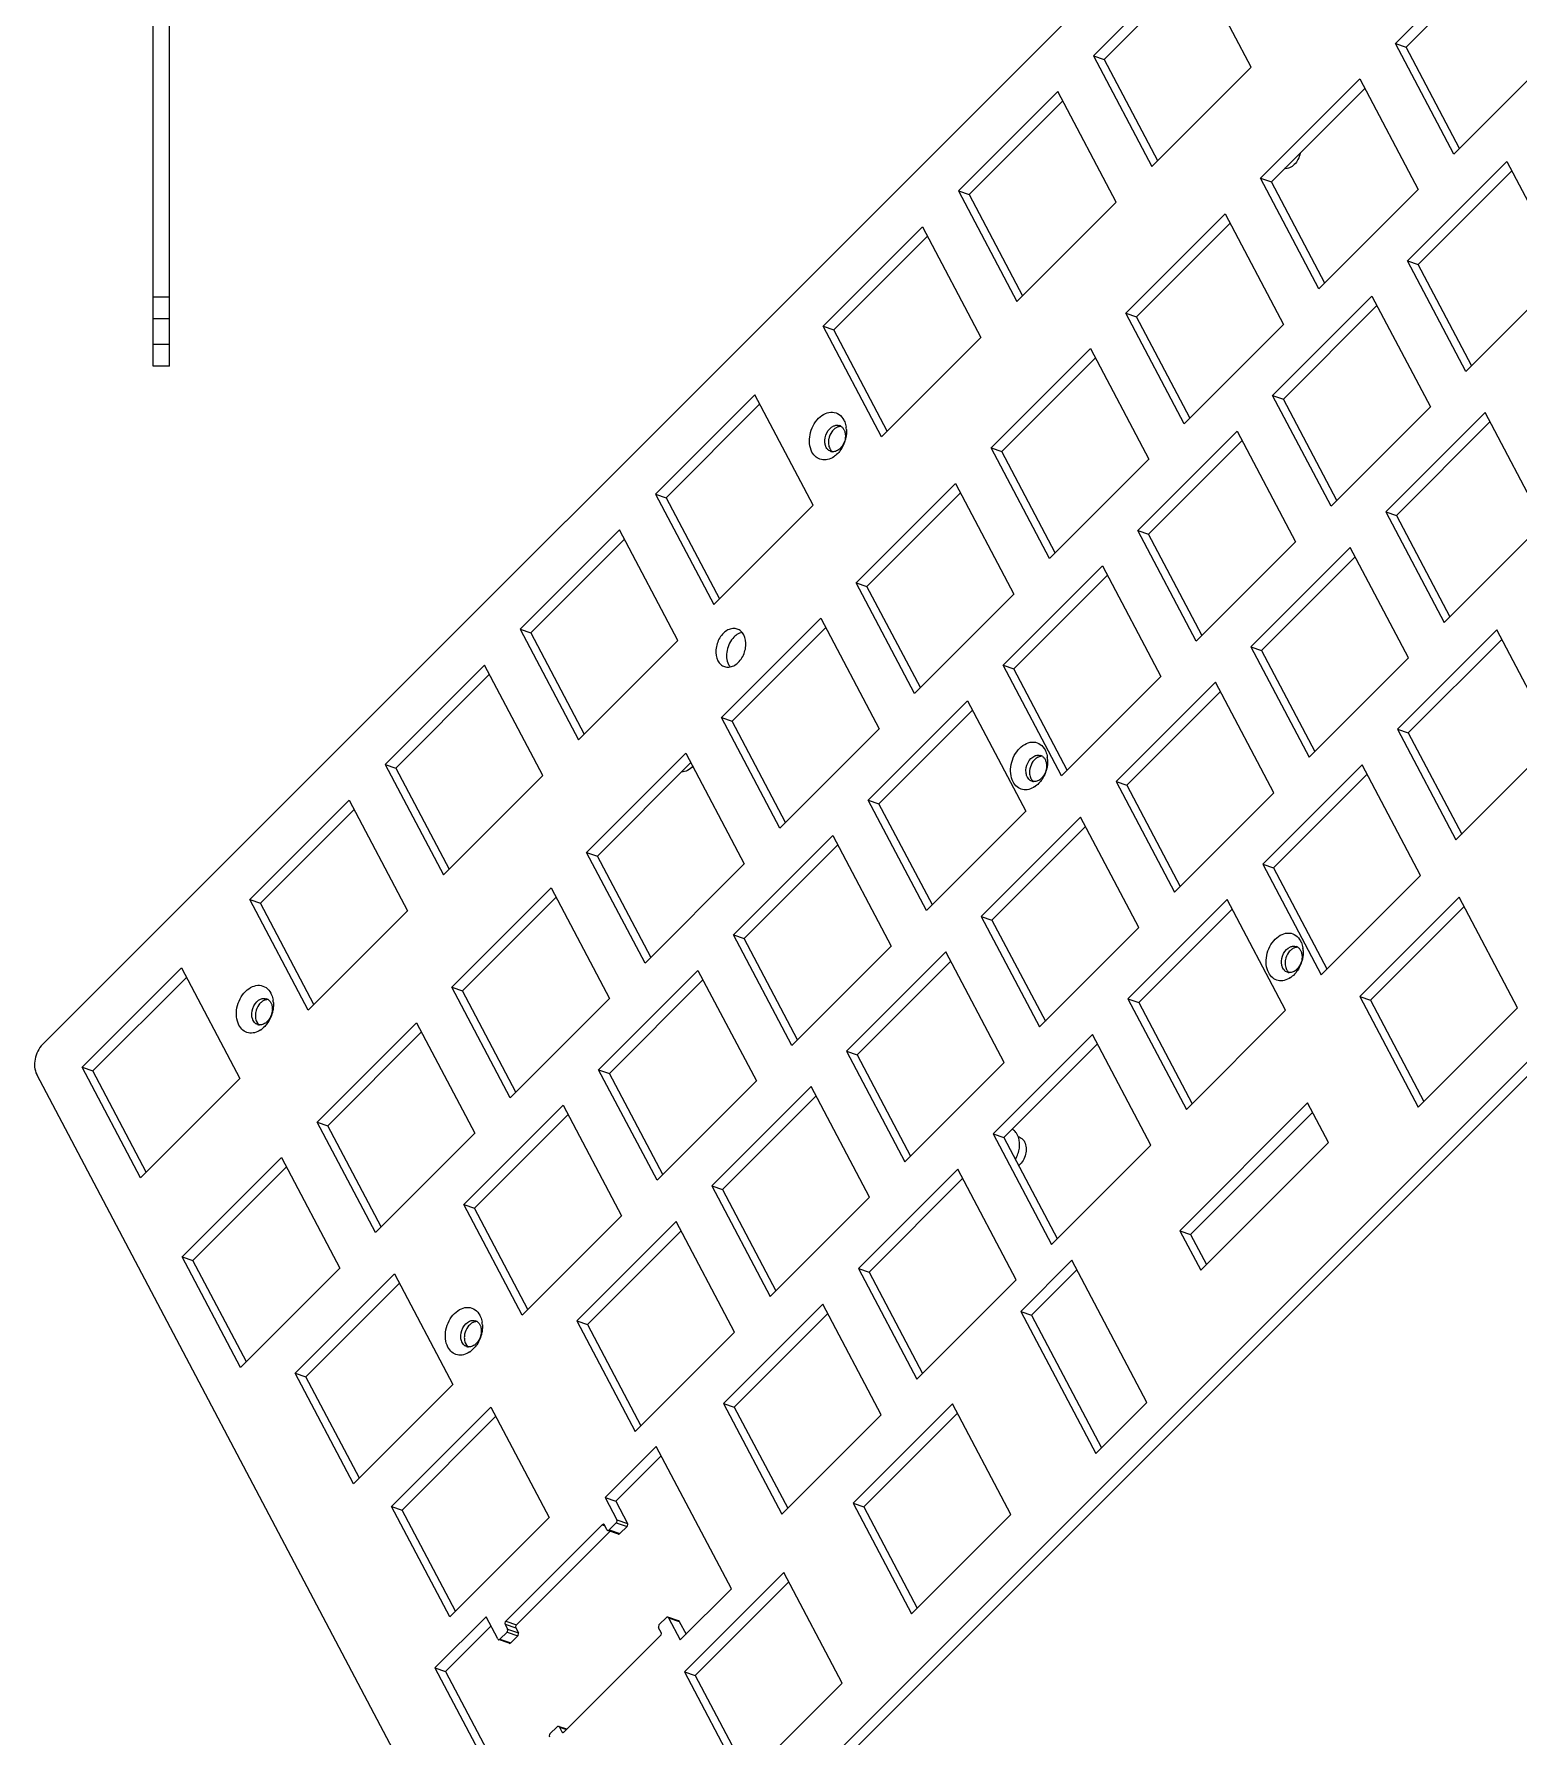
# Model space of a CAD drawing. Header units: millimetres. Extents: x 1236 to 3247, y -1329 to 363.
# Drawn here: x 1705.7 to 1842, y -5.6 to 150.7 of the extents above; entities that cross this region are included whole.
import ezdxf

# ---------------------------------------------------------------- set-up
doc = ezdxf.new("R2010")
doc.units = ezdxf.units.MM
doc.header["$LTSCALE"] = 30.734
doc.layers.get('0').update_dxf_attribs({"linetype": 'CONTINUOUS'})

msp = doc.modelspace()

# ---------------------------------------------------------------- linework, layer by layer
at = {"color": 7, "linetype": 'Continuous'}
for p, q in [((1716.674, 120.172), (1716.674, 249.006)), ((1718.174, 120.172), (1718.174, 249.006)), ((1706.52, 57.921), (1891.851, 243.252)), ((1830.704, 149.795), (1839.822, 158.913)), ((1831.687, 149.459), (1840.278, 158.05)), ((1812.105, 157.782), (1802.987, 148.664)), ((1812.56, 156.919), (1803.969, 148.328)), ((1817.463, 147.631), (1812.105, 157.782)), ((1802.987, 148.664), (1808.345, 138.513)), ((1802.987, 148.664), (1803.969, 148.328)), ((1836.063, 139.644), (1830.704, 149.795)), ((1830.704, 149.795), (1831.687, 149.459)), ((1836.59, 140.171), (1831.687, 149.459)), ((1845.181, 148.762), (1836.063, 139.644)), ((1803.969, 148.328), (1808.872, 139.04)), ((1808.345, 138.513), (1817.463, 147.631)), ((1799.698, 145.375), (1790.58, 136.257)), ((1805.056, 135.224), (1799.698, 145.375)), ((1818.33, 137.42), (1827.448, 146.538)), ((1819.313, 137.085), (1827.904, 145.675)), ((1827.448, 146.538), (1832.806, 136.387)), ((1800.153, 144.512), (1791.562, 135.921)), ((1831.809, 129.851), (1840.927, 138.969)), ((1832.791, 129.515), (1841.382, 138.106)), ((1840.927, 138.969), (1846.285, 128.818)), ((1790.58, 136.257), (1795.938, 126.106)), ((1790.58, 136.257), (1791.562, 135.921)), ((1823.688, 127.269), (1818.33, 137.42)), ((1818.33, 137.42), (1819.313, 137.085)), ((1824.215, 127.797), (1819.313, 137.085)), ((1832.806, 136.387), (1823.688, 127.269)), ((1791.562, 135.921), (1796.465, 126.633)), ((1795.938, 126.106), (1805.056, 135.224)), ((1778.172, 123.85), (1787.29, 132.968)), ((1787.29, 132.968), (1792.649, 122.817)), ((1805.955, 125.046), (1815.074, 134.164)), ((1806.938, 124.71), (1815.529, 133.301)), ((1815.074, 134.164), (1820.432, 124.013)), ((1779.155, 123.514), (1787.746, 132.105)), ((1754.157, -32.325), (1916.957, 130.474)), ((1837.167, 119.7), (1831.809, 129.851)), ((1831.809, 129.851), (1832.791, 129.515)), ((1755.14, -32.661), (1917.412, 129.611)), ((1837.694, 120.227), (1832.791, 129.515)), ((1846.285, 128.818), (1837.167, 119.7)), ((1716.674, 126.539), (1718.174, 126.539)), ((1811.314, 114.895), (1805.955, 125.046)), ((1805.955, 125.046), (1806.938, 124.71)), ((1819.434, 117.476), (1828.552, 126.594)), ((1820.417, 117.141), (1829.008, 125.731)), ((1828.552, 126.594), (1833.91, 116.444)), ((1716.674, 124.539), (1718.174, 124.539)), ((1783.531, 113.699), (1778.172, 123.85)), ((1778.172, 123.85), (1779.155, 123.514)), ((1784.058, 114.226), (1779.155, 123.514)), ((1811.841, 115.422), (1806.938, 124.71)), ((1820.432, 124.013), (1811.314, 114.895)), ((1718.174, 122.172), (1716.674, 122.172)), ((1792.649, 122.817), (1783.531, 113.699)), ((1793.581, 112.671), (1802.699, 121.789)), ((1794.564, 112.336), (1803.155, 120.926)), ((1802.699, 121.789), (1808.057, 111.639)), ((1718.174, 120.172), (1716.674, 120.172)), ((1771.883, 117.56), (1762.765, 108.442)), ((1777.241, 107.409), (1771.883, 117.56)), ((1824.792, 107.326), (1819.434, 117.476)), ((1819.434, 117.476), (1820.417, 117.141)), ((1772.338, 116.697), (1763.747, 108.106)), ((1825.32, 107.853), (1820.417, 117.141)), ((1833.91, 116.444), (1824.792, 107.326)), ((1838.927, 115.922), (1829.809, 106.804)), ((1844.286, 105.771), (1838.927, 115.922)), ((1807.06, 105.102), (1816.178, 114.22)), ((1816.178, 114.22), (1821.536, 104.069)), ((1839.383, 115.059), (1830.792, 106.468)), ((1798.939, 102.52), (1793.581, 112.671)), ((1793.581, 112.671), (1794.564, 112.336)), ((1808.043, 104.766), (1816.633, 113.357)), ((1799.467, 103.048), (1794.564, 112.336)), ((1808.057, 111.639), (1798.939, 102.52)), ((1781.207, 100.297), (1790.325, 109.415)), ((1790.325, 109.415), (1795.683, 99.264)), ((1762.765, 108.442), (1768.123, 98.291)), ((1762.765, 108.442), (1763.747, 108.106)), ((1763.747, 108.106), (1768.65, 98.818)), ((1782.189, 99.961), (1790.78, 108.552)), ((1768.123, 98.291), (1777.241, 107.409)), ((1829.809, 106.804), (1835.168, 96.653)), ((1829.809, 106.804), (1830.792, 106.468)), ((1830.792, 106.468), (1835.695, 97.18)), ((1759.476, 105.153), (1750.358, 96.035)), ((1764.834, 95.002), (1759.476, 105.153)), ((1812.418, 94.951), (1807.06, 105.102)), ((1807.06, 105.102), (1808.043, 104.766)), ((1812.945, 95.478), (1808.043, 104.766)), ((1835.168, 96.653), (1844.286, 105.771)), ((1759.931, 104.29), (1751.34, 95.699)), ((1821.536, 104.069), (1812.418, 94.951)), ((1826.553, 103.547), (1817.435, 94.429)), ((1831.911, 93.396), (1826.553, 103.547)), ((1794.685, 92.727), (1803.803, 101.846)), ((1803.803, 101.846), (1809.161, 91.695)), ((1827.008, 102.684), (1818.418, 94.093)), ((1786.565, 90.146), (1781.207, 100.297)), ((1781.207, 100.297), (1782.189, 99.961)), ((1795.668, 92.392), (1804.259, 100.982)), ((1787.092, 90.673), (1782.189, 99.961)), ((1795.683, 99.264), (1786.565, 90.146)), ((1768.832, 87.922), (1777.95, 97.04)), ((1777.95, 97.04), (1783.308, 86.89)), ((1750.358, 96.035), (1755.716, 85.884)), ((1750.358, 96.035), (1751.34, 95.699)), ((1751.34, 95.699), (1756.243, 86.411)), ((1769.815, 87.587), (1778.406, 96.177)), ((1840.019, 95.965), (1830.9, 86.847)), ((1845.377, 85.814), (1840.019, 95.965)), ((1755.716, 85.884), (1764.834, 95.002)), ((1817.435, 94.429), (1818.418, 94.093)), ((1817.435, 94.429), (1822.793, 84.278)), ((1818.418, 94.093), (1823.32, 84.806)), ((1840.474, 95.102), (1831.883, 86.511)), ((1747.069, 92.746), (1737.951, 83.628)), ((1752.427, 82.595), (1747.069, 92.746)), ((1800.043, 82.577), (1794.685, 92.727)), ((1794.685, 92.727), (1795.668, 92.392)), ((1800.571, 83.104), (1795.668, 92.392)), ((1822.793, 84.278), (1831.911, 93.396)), ((1747.524, 91.883), (1738.933, 83.292)), ((1809.161, 91.695), (1800.043, 82.577)), ((1814.178, 91.173), (1805.06, 82.055)), ((1819.537, 81.022), (1814.178, 91.173)), ((1782.311, 80.353), (1791.429, 89.471)), ((1791.429, 89.471), (1796.787, 79.32)), ((1814.634, 90.31), (1806.043, 81.719)), ((1774.19, 77.772), (1768.832, 87.922)), ((1768.832, 87.922), (1769.815, 87.587)), ((1774.718, 78.299), (1769.815, 87.587)), ((1783.294, 80.017), (1791.884, 88.608)), ((1783.308, 86.89), (1774.19, 77.772)), ((1830.9, 86.847), (1831.883, 86.511)), ((1830.9, 86.847), (1836.259, 76.696)), ((1831.883, 86.511), (1836.786, 77.223)), ((1756.458, 75.548), (1765.576, 84.666)), ((1765.576, 84.666), (1770.934, 74.515)), ((1836.259, 76.696), (1845.377, 85.814)), ((1737.951, 83.628), (1743.309, 73.477)), ((1737.951, 83.628), (1738.933, 83.292)), ((1738.933, 83.292), (1743.836, 74.004)), ((1757.44, 75.212), (1766.031, 83.803)), ((1827.644, 83.59), (1818.526, 74.472)), ((1833.002, 73.439), (1827.644, 83.59)), ((1743.309, 73.477), (1752.427, 82.595)), ((1805.06, 82.055), (1810.419, 71.904)), ((1805.06, 82.055), (1806.043, 81.719)), ((1806.043, 81.719), (1810.946, 72.431)), ((1828.1, 82.727), (1819.509, 74.136)), ((1725.543, 71.221), (1734.662, 80.339)), ((1734.662, 80.339), (1740.02, 70.188)), ((1787.669, 70.202), (1782.311, 80.353)), ((1782.311, 80.353), (1783.294, 80.017)), ((1788.196, 70.729), (1783.294, 80.017)), ((1810.419, 71.904), (1819.537, 81.022)), ((1726.526, 70.885), (1735.117, 79.476)), ((1796.787, 79.32), (1787.669, 70.202)), ((1801.804, 78.798), (1792.686, 69.68)), ((1807.162, 68.647), (1801.804, 78.798)), ((1769.936, 67.979), (1779.054, 77.097)), ((1779.054, 77.097), (1784.412, 66.946)), ((1802.26, 77.935), (1793.669, 69.344)), ((1761.816, 65.397), (1756.458, 75.548)), ((1756.458, 75.548), (1757.44, 75.212)), ((1762.343, 65.924), (1757.44, 75.212)), ((1770.919, 67.643), (1779.51, 76.233)), ((1770.934, 74.515), (1761.816, 65.397)), ((1818.526, 74.472), (1819.509, 74.136)), ((1818.526, 74.472), (1823.884, 64.321)), ((1819.509, 74.136), (1824.412, 64.849)), ((1744.083, 63.173), (1753.201, 72.291)), ((1753.201, 72.291), (1758.559, 62.141)), ((1823.884, 64.321), (1833.002, 73.439)), ((1730.902, 61.07), (1725.543, 71.221)), ((1725.543, 71.221), (1726.526, 70.885)), ((1731.429, 61.597), (1726.526, 70.885)), ((1745.066, 62.838), (1753.657, 71.428)), ((1815.27, 71.216), (1806.152, 62.098)), ((1815.725, 70.353), (1807.134, 61.762)), ((1820.628, 61.065), (1815.27, 71.216)), ((1836.544, 71.442), (1827.426, 62.324)), ((1837, 70.579), (1828.409, 61.989)), ((1841.902, 61.291), (1836.544, 71.442)), ((1740.02, 70.188), (1730.902, 61.07)), ((1792.686, 69.68), (1798.044, 59.529)), ((1792.686, 69.68), (1793.669, 69.344)), ((1793.669, 69.344), (1798.571, 60.057)), ((1775.294, 57.828), (1769.936, 67.979)), ((1769.936, 67.979), (1770.919, 67.643)), ((1775.822, 58.355), (1770.919, 67.643)), ((1798.044, 59.529), (1807.162, 68.647)), ((1784.412, 66.946), (1775.294, 57.828)), ((1789.429, 66.424), (1780.311, 57.306)), ((1794.788, 56.273), (1789.429, 66.424)), ((1710.149, 55.826), (1719.267, 64.944)), ((1719.267, 64.944), (1724.625, 54.793)), ((1757.562, 55.604), (1766.68, 64.722)), ((1766.68, 64.722), (1772.038, 54.571)), ((1789.885, 65.561), (1781.294, 56.97)), ((1711.131, 55.49), (1719.722, 64.081)), ((1749.441, 53.023), (1744.083, 63.173)), ((1744.083, 63.173), (1745.066, 62.838)), ((1749.969, 53.55), (1745.066, 62.838)), ((1758.545, 55.268), (1767.135, 63.859)), ((1758.559, 62.141), (1749.441, 53.023)), ((1806.152, 62.098), (1807.134, 61.762)), ((1806.152, 62.098), (1811.51, 51.947)), ((1807.134, 61.762), (1812.037, 52.474)), ((1811.51, 51.947), (1820.628, 61.065)), ((1827.426, 62.324), (1828.409, 61.989)), ((1827.426, 62.324), (1832.784, 52.173)), ((1828.409, 61.989), (1833.312, 52.701)), ((1832.784, 52.173), (1841.902, 61.291)), ((1731.709, 50.799), (1740.827, 59.917)), ((1740.827, 59.917), (1746.185, 49.766)), ((1732.691, 50.463), (1741.282, 59.054)), ((1802.895, 58.841), (1793.777, 49.723)), ((1803.351, 57.978), (1794.76, 49.388)), ((1808.253, 48.69), (1802.895, 58.841)), ((1780.311, 57.306), (1785.67, 47.155)), ((1780.311, 57.306), (1781.294, 56.97)), ((1781.294, 56.97), (1786.197, 47.682)), ((1785.67, 47.155), (1794.788, 56.273)), ((1752.089, -32.177), (1705.983, 55.169)), ((1715.507, 45.675), (1710.149, 55.826)), ((1710.149, 55.826), (1711.131, 55.49)), ((1716.034, 46.202), (1711.131, 55.49)), ((1724.625, 54.793), (1715.507, 45.675)), ((1762.92, 45.453), (1757.562, 55.604)), ((1757.562, 55.604), (1758.545, 55.268)), ((1763.447, 45.98), (1758.545, 55.268)), ((1772.038, 54.571), (1762.92, 45.453)), ((1777.055, 54.049), (1767.937, 44.931)), ((1777.511, 53.186), (1768.92, 44.595)), ((1782.413, 43.898), (1777.055, 54.049)), ((1745.187, 43.23), (1754.305, 52.348)), ((1754.305, 52.348), (1759.663, 42.197)), ((1822.635, 52.549), (1810.912, 40.825)), ((1823.091, 51.686), (1811.895, 40.49)), ((1824.549, 48.923), (1822.635, 52.549)), ((1737.067, 40.648), (1731.709, 50.799)), ((1731.709, 50.799), (1732.691, 50.463)), ((1737.594, 41.175), (1732.691, 50.463)), ((1746.17, 42.894), (1754.761, 51.485)), ((1746.185, 49.766), (1737.067, 40.648)), ((1793.777, 49.723), (1794.76, 49.388)), ((1793.777, 49.723), (1799.135, 39.572)), ((1794.76, 49.388), (1799.663, 40.1)), ((1796.052, 49.467), (1796.159, 49.431)), ((1799.135, 39.572), (1808.253, 48.69)), ((1812.826, 37.2), (1824.549, 48.923)), ((1719.334, 38.424), (1728.452, 47.543)), ((1728.452, 47.543), (1733.81, 37.392)), ((1720.317, 38.089), (1728.908, 46.679)), ((1790.521, 46.467), (1781.403, 37.349)), ((1790.976, 45.604), (1782.385, 37.013)), ((1795.879, 36.316), (1790.521, 46.467)), ((1767.937, 44.931), (1773.295, 34.78)), ((1767.937, 44.931), (1768.92, 44.595)), ((1768.92, 44.595), (1773.822, 35.308)), ((1773.295, 34.78), (1782.413, 43.898)), ((1750.545, 33.079), (1745.187, 43.23)), ((1745.187, 43.23), (1746.17, 42.894)), ((1751.073, 33.606), (1746.17, 42.894)), ((1759.663, 42.197), (1750.545, 33.079)), ((1764.681, 41.675), (1755.562, 32.557)), ((1765.136, 40.812), (1756.545, 32.221)), ((1770.039, 31.524), (1764.681, 41.675)), ((1810.912, 40.825), (1811.895, 40.49)), ((1810.912, 40.825), (1812.826, 37.2)), ((1811.895, 40.49), (1813.353, 37.727)), ((1724.692, 28.274), (1719.334, 38.424)), ((1719.334, 38.424), (1720.317, 38.089)), ((1725.22, 28.801), (1720.317, 38.089)), ((1801, 38.114), (1796.311, 33.424)), ((1807.889, 25.063), (1801, 38.114)), ((1733.81, 37.392), (1724.692, 28.274)), ((1729.709, 27.752), (1738.827, 36.87)), ((1730.692, 27.416), (1739.283, 36.007)), ((1738.827, 36.87), (1744.186, 26.719)), ((1781.403, 37.349), (1786.761, 27.198)), ((1781.403, 37.349), (1782.385, 37.013)), ((1782.385, 37.013), (1787.288, 27.725)), ((1786.761, 27.198), (1795.879, 36.316)), ((1801.455, 37.251), (1797.293, 33.089)), ((1778.146, 34.092), (1769.028, 24.974)), ((1778.602, 33.229), (1770.011, 24.639)), ((1783.504, 23.941), (1778.146, 34.092)), ((1796.311, 33.424), (1797.293, 33.089)), ((1796.311, 33.424), (1803.2, 20.373)), ((1797.293, 33.089), (1803.727, 20.901)), ((1755.562, 32.557), (1760.921, 22.406)), ((1755.562, 32.557), (1756.545, 32.221)), ((1756.545, 32.221), (1761.448, 22.933)), ((1760.921, 22.406), (1770.039, 31.524)), ((1735.068, 17.601), (1729.709, 27.752)), ((1729.709, 27.752), (1730.692, 27.416)), ((1735.595, 18.128), (1730.692, 27.416)), ((1744.186, 26.719), (1735.068, 17.601)), ((1803.2, 20.373), (1807.889, 25.063)), ((1738.531, 15.526), (1747.649, 24.644)), ((1739.514, 15.19), (1748.105, 23.781)), ((1747.649, 24.644), (1753.008, 14.493)), ((1769.028, 24.974), (1770.011, 24.639)), ((1769.028, 24.974), (1774.386, 14.823)), ((1770.011, 24.639), (1774.914, 15.351)), ((1774.386, 14.823), (1783.504, 23.941)), ((1790.039, 24.937), (1780.921, 15.819)), ((1790.494, 24.074), (1781.904, 15.483)), ((1795.397, 14.786), (1790.039, 24.937)), ((1762.854, 21.016), (1758.164, 16.326)), ((1769.743, 7.964), (1762.854, 21.016)), ((1763.309, 20.152), (1759.147, 15.99)), ((1758.164, 16.326), (1759.147, 15.99)), ((1758.164, 16.326), (1759.236, 14.296)), ((1759.147, 15.99), (1760.219, 13.96)), ((1780.921, 15.819), (1781.904, 15.483)), ((1780.921, 15.819), (1786.279, 5.668)), ((1743.889, 5.375), (1738.531, 15.526)), ((1738.531, 15.526), (1739.514, 15.19)), ((1744.417, 5.902), (1739.514, 15.19)), ((1753.008, 14.493), (1743.889, 5.375)), ((1759.236, 14.296), (1760.219, 13.96)), ((1781.904, 15.483), (1786.806, 6.195)), ((1786.279, 5.668), (1795.397, 14.786)), ((1757.888, 13.834), (1749.03, 4.977)), ((1758.619, 13.247), (1750.013, 4.641)), ((1757.888, 13.834), (1758.078, 13.769)), ((1758.324, 13.384), (1758.095, 13.819)), ((1759.373, 12.989), (1758.39, 13.325)), ((1759.182, 14.021), (1758.531, 13.369)), ((1758.531, 13.369), (1759.514, 13.034)), ((1759.182, 14.021), (1760.165, 13.685)), ((1760.165, 13.685), (1759.514, 13.034)), ((1774.561, 9.459), (1765.443, 0.341)), ((1779.919, -0.692), (1774.561, 9.459)), ((1765.054, 3.275), (1769.743, 7.964)), ((1775.017, 8.596), (1766.426, 0.005)), ((1747.223, 5.385), (1742.533, 0.695)), ((1748.294, 3.354), (1747.223, 5.385)), ((1748.977, 4.701), (1749.959, 4.365)), ((1748.977, 4.701), (1749.206, 4.266)), ((1749.03, 4.977), (1750.013, 4.641)), ((1763.124, 4.669), (1763.775, 5.32)), ((1764.899, 5.029), (1763.916, 5.364)), ((1763.982, 5.305), (1764.965, 4.97)), ((1763.982, 5.305), (1765.054, 3.275)), ((1764.965, 4.97), (1765.581, 3.802)), ((1747.678, 4.522), (1743.516, 0.36)), ((1749.343, 2.96), (1748.36, 3.295)), ((1749.152, 3.991), (1748.501, 3.34)), ((1748.501, 3.34), (1749.484, 3.004)), ((1749.152, 3.991), (1750.135, 3.655)), ((1749.206, 4.266), (1750.189, 3.93)), ((1750.135, 3.655), (1749.484, 3.004)), ((1749.959, 4.365), (1750.189, 3.93)), ((1754.388, -5.174), (1763.246, 3.683)), ((1763.3, 3.958), (1763.07, 4.393)), ((1742.533, 0.695), (1749.423, -12.356)), ((1742.533, 0.695), (1743.516, 0.36)), ((1743.516, 0.36), (1749.95, -11.829)), ((1765.443, 0.341), (1766.426, 0.005)), ((1765.443, 0.341), (1770.801, -9.81)), ((1766.426, 0.005), (1771.328, -9.282)), ((1770.801, -9.81), (1779.919, -0.692)), ((1754.64, -4.923), (1753.886, -4.666)), ((1753.094, -5.361), (1753.745, -4.71)), ((1753.952, -4.725), (1754.613, -4.95)), ((1753.952, -4.725), (1754.182, -5.16)), ((1754.182, -5.16), (1754.258, -5.186))]:
    msp.add_line(p, q, dxfattribs=at)
for centre, radius, start, end in [((1779.455, 114.096), 0.663, 55.92256, 71.06725), ((1777.838, 114.214), 2.472, 3.46485, 8.58895), ((1779.099, 113.016), 0.702, 228.9724, 234.99278), ((1779.075, 112.985), 0.663, 251.21511, 265.94406), ((1778.001, 113.554), 2.043, 304.06906, 306.0763), ((1797.92, 83.818), 0.663, 55.92256, 71.06725), ((1796.303, 83.936), 2.472, 3.46485, 8.58895), ((1797.564, 82.738), 0.702, 228.9724, 234.99278), ((1797.54, 82.707), 0.663, 251.21511, 265.94406), ((1796.466, 83.277), 2.043, 304.06906, 306.0763), ((1821.378, 66.288), 0.663, 55.92256, 71.06725), ((1819.761, 66.406), 2.472, 3.46485, 8.58895), ((1821.022, 65.208), 0.702, 228.9724, 234.99278), ((1820.998, 65.177), 0.663, 251.21511, 265.94406), ((1819.924, 65.747), 2.043, 304.06906, 306.0763), ((1726.85, 61.491), 0.663, 55.92256, 71.06725), ((1725.234, 61.609), 2.472, 3.46485, 8.58895), ((1726.495, 60.411), 0.702, 228.9724, 234.99278), ((1726.471, 60.38), 0.663, 251.21511, 265.94406), ((1725.396, 60.95), 2.043, 304.06906, 306.0763), ((1794.977, 49.21), 1.092, 51.72427, 60.11424), ((1746.035, 31.933), 0.663, 55.92256, 71.06725), ((1744.418, 32.051), 2.472, 3.46485, 8.58895), ((1745.679, 30.853), 0.702, 228.9724, 234.99278), ((1745.655, 30.822), 0.663, 251.21511, 265.94406), ((1744.581, 31.392), 2.043, 304.06906, 306.0763)]:
    msp.add_arc(centre, radius, start, end, dxfattribs=at)
for points, knots in [([(1821.951, 139.718), (1821.916, 139.52), (1821.788, 139.14), (1821.457, 138.667), (1821.027, 138.353), (1820.689, 138.29), (1820.536, 138.306)], [0, 0, 0, 0, 0.2782151, 0.546329, 0.7877646, 1, 1, 1, 1]), ([(1777.145, 112.298), (1776.897, 112.768), (1776.845, 113.671), (1777.213, 114.717), (1777.698, 115.406), (1778.325, 115.866), (1779.027, 116.017), (1779.683, 115.784), (1779.971, 115.429), (1780.076, 115.229)], [0, 0, 0, 0, 0.2627492, 0.4075592, 0.5469758, 0.6729101, 0.7839529, 0.88842, 1, 1, 1, 1]), ([(1778.331, 113.135), (1778.295, 113.449), (1778.423, 114.08), (1778.866, 114.572), (1779.135, 114.689)], [0, 0, 0, 0, 0.5184334, 1, 1, 1, 1]), ([(1779.115, 114.334), (1779.061, 114.28), (1778.855, 114.036), (1778.726, 113.73), (1778.679, 113.493)], [0, 0, 0, 0, 0.2421146, 1, 1, 1, 1]), ([(1779.463, 114.577), (1779.432, 114.564), (1779.305, 114.5), (1779.191, 114.411), (1779.115, 114.334)], [0, 0, 0, 0, 0.2388888, 1, 1, 1, 1]), ([(1779.135, 114.689), (1779.221, 114.726), (1779.401, 114.774), (1779.587, 114.751), (1779.67, 114.723)], [0, 0, 0, 0, 0.5166812, 1, 1, 1, 1]), ([(1779.826, 114.645), (1779.796, 114.647), (1779.672, 114.647), (1779.549, 114.614), (1779.463, 114.577)], [0, 0, 0, 0, 0.2412604, 1, 1, 1, 1]), ([(1780.076, 115.229), (1780.101, 115.181), (1780.197, 114.976), (1780.256, 114.753), (1780.282, 114.583)], [0, 0, 0, 0, 0.2393163, 1, 1, 1, 1]), ([(1780.08, 114.354), (1780.096, 114.324), (1780.155, 114.194), (1780.189, 114.053), (1780.201, 113.945)], [0, 0, 0, 0, 0.2380772, 1, 1, 1, 1]), ([(1780.305, 114.363), (1780.308, 114.32), (1780.314, 114.145), (1780.304, 113.969), (1780.287, 113.837)], [0, 0, 0, 0, 0.2458407, 1, 1, 1, 1]), ([(1778.452, 112.726), (1778.436, 112.756), (1778.376, 112.886), (1778.343, 113.027), (1778.331, 113.135)], [0, 0, 0, 0, 0.2380772, 1, 1, 1, 1]), ([(1778.639, 112.487), (1778.62, 112.503), (1778.547, 112.573), (1778.488, 112.658), (1778.452, 112.726)], [0, 0, 0, 0, 0.2427116, 1, 1, 1, 1]), ([(1778.679, 113.493), (1778.672, 113.454), (1778.647, 113.298), (1778.645, 113.139), (1778.658, 113.023)], [0, 0, 0, 0, 0.2562979, 1, 1, 1, 1]), ([(1778.779, 112.614), (1778.795, 112.585), (1778.859, 112.477), (1778.948, 112.382), (1779.024, 112.329)], [0, 0, 0, 0, 0.2609234, 1, 1, 1, 1]), ([(1779.744, 112.634), (1779.644, 112.534), (1779.425, 112.372), (1779.153, 112.315), (1779.028, 112.324)], [0, 0, 0, 0, 0.5314317, 1, 1, 1, 1]), ([(1780.287, 113.837), (1780.27, 113.709), (1780.171, 113.203), (1779.944, 112.72), (1779.713, 112.412)], [0, 0, 0, 0, 0.2514789, 1, 1, 1, 1]), ([(1780.201, 113.945), (1780.214, 113.829), (1780.209, 113.356), (1779.995, 112.884), (1779.744, 112.634)], [0, 0, 0, 0, 0.2483021, 1, 1, 1, 1]), ([(1779.146, 111.862), (1778.974, 111.745), (1778.607, 111.571), (1778.007, 111.552), (1777.477, 111.812), (1777.237, 112.124), (1777.145, 112.298)], [0, 0, 0, 0, 0.2674242, 0.5098094, 0.7463498, 1, 1, 1, 1]), ([(1779.713, 112.412), (1779.676, 112.362), (1779.525, 112.175), (1779.348, 112.008), (1779.204, 111.903)], [0, 0, 0, 0, 0.2586073, 1, 1, 1, 1]), ([(1770.286, 96.052), (1770.153, 96.098), (1769.851, 96.128), (1769.403, 95.983), (1768.993, 95.678), (1768.539, 95.094), (1768.243, 94.205), (1768.347, 93.442), (1768.508, 93.137)], [0, 0, 0, 0, 0.1026133, 0.2135075, 0.3365274, 0.470443, 0.7481503, 1, 1, 1, 1]), ([(1769.106, 92.598), (1769.239, 92.553), (1769.541, 92.523), (1769.989, 92.667), (1770.399, 92.973), (1770.853, 93.557), (1771.149, 94.446), (1771.046, 95.209), (1770.885, 95.514)], [0, 0, 0, 0, 0.1026133, 0.2135075, 0.3365274, 0.470443, 0.7481503, 1, 1, 1, 1]), ([(1770.489, 95.667), (1770.443, 95.647), (1770.258, 95.555), (1770.092, 95.424), (1769.981, 95.313)], [0, 0, 0, 0, 0.2388888, 1, 1, 1, 1]), ([(1770.885, 95.514), (1770.819, 95.639), (1770.653, 95.864), (1770.411, 96.01), (1770.286, 96.052)], [0, 0, 0, 0, 0.5169927, 1, 1, 1, 1]), ([(1769.981, 95.313), (1769.655, 94.987), (1769.229, 94.147), (1769.289, 93.182), (1769.49, 92.801)], [0, 0, 0, 0, 0.5169818, 1, 1, 1, 1]), ([(1768.508, 93.137), (1768.574, 93.012), (1768.74, 92.787), (1768.981, 92.641), (1769.106, 92.598)], [0, 0, 0, 0, 0.5169927, 1, 1, 1, 1]), ([(1795.61, 82.021), (1795.362, 82.49), (1795.31, 83.394), (1795.678, 84.439), (1796.163, 85.128), (1796.79, 85.588), (1797.492, 85.739), (1798.148, 85.507), (1798.436, 85.151), (1798.541, 84.952)], [0, 0, 0, 0, 0.2627492, 0.4075592, 0.5469758, 0.6729101, 0.7839529, 0.88842, 1, 1, 1, 1]), ([(1796.796, 82.857), (1796.76, 83.171), (1796.888, 83.802), (1797.331, 84.294), (1797.6, 84.411)], [0, 0, 0, 0, 0.5184334, 1, 1, 1, 1]), ([(1797.6, 84.411), (1797.687, 84.448), (1797.866, 84.496), (1798.052, 84.474), (1798.135, 84.445)], [0, 0, 0, 0, 0.5166812, 1, 1, 1, 1]), ([(1798.541, 84.952), (1798.566, 84.904), (1798.662, 84.698), (1798.721, 84.476), (1798.747, 84.305)], [0, 0, 0, 0, 0.2393163, 1, 1, 1, 1]), ([(1766.206, 83.48), (1766.075, 83.31), (1765.773, 83.03), (1765.36, 82.927), (1765.177, 82.946)], [0, 0, 0, 0, 0.5382991, 1, 1, 1, 1]), ([(1796.917, 82.448), (1796.901, 82.478), (1796.841, 82.608), (1796.808, 82.749), (1796.796, 82.857)], [0, 0, 0, 0, 0.2380772, 1, 1, 1, 1]), ([(1797.145, 83.216), (1797.137, 83.176), (1797.112, 83.021), (1797.11, 82.861), (1797.123, 82.745)], [0, 0, 0, 0, 0.2562979, 1, 1, 1, 1]), ([(1797.58, 84.057), (1797.526, 84.002), (1797.32, 83.758), (1797.191, 83.452), (1797.145, 83.216)], [0, 0, 0, 0, 0.2421146, 1, 1, 1, 1]), ([(1797.928, 84.299), (1797.897, 84.286), (1797.77, 84.222), (1797.656, 84.133), (1797.58, 84.057)], [0, 0, 0, 0, 0.2388888, 1, 1, 1, 1]), ([(1798.291, 84.367), (1798.261, 84.369), (1798.137, 84.369), (1798.014, 84.337), (1797.928, 84.299)], [0, 0, 0, 0, 0.2412604, 1, 1, 1, 1]), ([(1798.752, 83.56), (1798.735, 83.431), (1798.636, 82.925), (1798.409, 82.443), (1798.178, 82.134)], [0, 0, 0, 0, 0.2514789, 1, 1, 1, 1]), ([(1798.666, 83.668), (1798.679, 83.551), (1798.674, 83.079), (1798.46, 82.606), (1798.209, 82.356)], [0, 0, 0, 0, 0.2483021, 1, 1, 1, 1]), ([(1798.545, 84.076), (1798.561, 84.046), (1798.62, 83.917), (1798.654, 83.776), (1798.666, 83.668)], [0, 0, 0, 0, 0.2380772, 1, 1, 1, 1]), ([(1798.77, 84.085), (1798.773, 84.042), (1798.779, 83.867), (1798.769, 83.691), (1798.752, 83.56)], [0, 0, 0, 0, 0.2458407, 1, 1, 1, 1]), ([(1797.611, 81.584), (1797.439, 81.468), (1797.072, 81.293), (1796.472, 81.274), (1795.942, 81.535), (1795.702, 81.846), (1795.61, 82.021)], [0, 0, 0, 0, 0.2674242, 0.5098094, 0.7463498, 1, 1, 1, 1]), ([(1797.104, 82.209), (1797.085, 82.225), (1797.012, 82.295), (1796.953, 82.38), (1796.917, 82.448)], [0, 0, 0, 0, 0.2427116, 1, 1, 1, 1]), ([(1797.244, 82.336), (1797.26, 82.307), (1797.324, 82.199), (1797.413, 82.105), (1797.489, 82.051)], [0, 0, 0, 0, 0.2609234, 1, 1, 1, 1]), ([(1798.209, 82.356), (1798.109, 82.256), (1797.89, 82.094), (1797.618, 82.037), (1797.493, 82.046)], [0, 0, 0, 0, 0.5314317, 1, 1, 1, 1]), ([(1798.178, 82.134), (1798.141, 82.084), (1797.99, 81.897), (1797.813, 81.73), (1797.669, 81.625)], [0, 0, 0, 0, 0.2586073, 1, 1, 1, 1]), ([(1819.068, 64.491), (1818.82, 64.96), (1818.768, 65.864), (1819.136, 66.909), (1819.621, 67.598), (1820.248, 68.058), (1820.951, 68.209), (1821.606, 67.976), (1821.894, 67.621), (1821.999, 67.421)], [0, 0, 0, 0, 0.2627492, 0.4075592, 0.5469758, 0.6729101, 0.7839529, 0.88842, 1, 1, 1, 1]), ([(1821.999, 67.421), (1822.024, 67.373), (1822.121, 67.168), (1822.179, 66.945), (1822.205, 66.775)], [0, 0, 0, 0, 0.2393163, 1, 1, 1, 1]), ([(1820.254, 65.327), (1820.218, 65.641), (1820.346, 66.272), (1820.789, 66.764), (1821.059, 66.881)], [0, 0, 0, 0, 0.5184334, 1, 1, 1, 1]), ([(1820.603, 65.685), (1820.595, 65.646), (1820.57, 65.49), (1820.568, 65.331), (1820.581, 65.215)], [0, 0, 0, 0, 0.2562979, 1, 1, 1, 1]), ([(1821.038, 66.526), (1820.984, 66.472), (1820.778, 66.228), (1820.649, 65.922), (1820.603, 65.685)], [0, 0, 0, 0, 0.2421146, 1, 1, 1, 1]), ([(1821.386, 66.769), (1821.355, 66.756), (1821.228, 66.692), (1821.115, 66.603), (1821.038, 66.526)], [0, 0, 0, 0, 0.2388888, 1, 1, 1, 1]), ([(1821.059, 66.881), (1821.145, 66.918), (1821.324, 66.966), (1821.51, 66.943), (1821.593, 66.915)], [0, 0, 0, 0, 0.5166812, 1, 1, 1, 1]), ([(1821.749, 66.837), (1821.719, 66.839), (1821.595, 66.839), (1821.472, 66.806), (1821.386, 66.769)], [0, 0, 0, 0, 0.2412604, 1, 1, 1, 1]), ([(1822.21, 66.029), (1822.193, 65.901), (1822.094, 65.395), (1821.867, 64.912), (1821.636, 64.604)], [0, 0, 0, 0, 0.2514789, 1, 1, 1, 1]), ([(1822.124, 66.138), (1822.137, 66.021), (1822.132, 65.548), (1821.918, 65.076), (1821.667, 64.826)], [0, 0, 0, 0, 0.2483021, 1, 1, 1, 1]), ([(1822.003, 66.546), (1822.019, 66.516), (1822.079, 66.387), (1822.112, 66.245), (1822.124, 66.138)], [0, 0, 0, 0, 0.2380772, 1, 1, 1, 1]), ([(1822.228, 66.555), (1822.231, 66.512), (1822.237, 66.337), (1822.227, 66.161), (1822.21, 66.029)], [0, 0, 0, 0, 0.2458407, 1, 1, 1, 1]), ([(1821.069, 64.054), (1820.897, 63.938), (1820.53, 63.763), (1819.931, 63.744), (1819.4, 64.004), (1819.16, 64.316), (1819.068, 64.491)], [0, 0, 0, 0, 0.2674242, 0.5098094, 0.7463498, 1, 1, 1, 1]), ([(1820.375, 64.918), (1820.359, 64.948), (1820.299, 65.078), (1820.266, 65.219), (1820.254, 65.327)], [0, 0, 0, 0, 0.2380772, 1, 1, 1, 1]), ([(1820.562, 64.679), (1820.543, 64.695), (1820.47, 64.765), (1820.411, 64.85), (1820.375, 64.918)], [0, 0, 0, 0, 0.2427116, 1, 1, 1, 1]), ([(1820.702, 64.806), (1820.718, 64.777), (1820.782, 64.669), (1820.871, 64.574), (1820.948, 64.521)], [0, 0, 0, 0, 0.2609234, 1, 1, 1, 1]), ([(1821.667, 64.826), (1821.567, 64.726), (1821.348, 64.564), (1821.076, 64.507), (1820.951, 64.516)], [0, 0, 0, 0, 0.5314317, 1, 1, 1, 1]), ([(1821.636, 64.604), (1821.599, 64.554), (1821.448, 64.367), (1821.271, 64.2), (1821.127, 64.095)], [0, 0, 0, 0, 0.2586073, 1, 1, 1, 1]), ([(1724.541, 59.694), (1724.293, 60.163), (1724.24, 61.067), (1724.608, 62.112), (1725.094, 62.802), (1725.72, 63.261), (1726.423, 63.412), (1727.079, 63.18), (1727.366, 62.824), (1727.471, 62.625)], [0, 0, 0, 0, 0.2627492, 0.4075592, 0.5469758, 0.6729101, 0.7839529, 0.88842, 1, 1, 1, 1]), ([(1727.471, 62.625), (1727.497, 62.577), (1727.593, 62.371), (1727.652, 62.149), (1727.678, 61.978)], [0, 0, 0, 0, 0.2393163, 1, 1, 1, 1]), ([(1725.726, 60.53), (1725.69, 60.844), (1725.818, 61.475), (1726.261, 61.968), (1726.531, 62.084)], [0, 0, 0, 0, 0.5184334, 1, 1, 1, 1]), ([(1726.51, 61.73), (1726.456, 61.675), (1726.25, 61.431), (1726.121, 61.126), (1726.075, 60.889)], [0, 0, 0, 0, 0.2421146, 1, 1, 1, 1]), ([(1726.858, 61.972), (1726.827, 61.959), (1726.7, 61.895), (1726.587, 61.806), (1726.51, 61.73)], [0, 0, 0, 0, 0.2388888, 1, 1, 1, 1]), ([(1726.531, 62.084), (1726.617, 62.122), (1726.796, 62.169), (1726.982, 62.147), (1727.065, 62.118)], [0, 0, 0, 0, 0.5166812, 1, 1, 1, 1]), ([(1727.221, 62.04), (1727.191, 62.042), (1727.068, 62.042), (1726.945, 62.01), (1726.858, 61.972)], [0, 0, 0, 0, 0.2412604, 1, 1, 1, 1]), ([(1727.682, 61.233), (1727.665, 61.104), (1727.566, 60.598), (1727.34, 60.116), (1727.108, 59.807)], [0, 0, 0, 0, 0.2514789, 1, 1, 1, 1]), ([(1727.596, 61.341), (1727.61, 61.225), (1727.604, 60.752), (1727.39, 60.28), (1727.14, 60.029)], [0, 0, 0, 0, 0.2483021, 1, 1, 1, 1]), ([(1727.475, 61.75), (1727.491, 61.72), (1727.551, 61.59), (1727.584, 61.449), (1727.596, 61.341)], [0, 0, 0, 0, 0.2380772, 1, 1, 1, 1]), ([(1727.701, 61.759), (1727.703, 61.715), (1727.71, 61.54), (1727.699, 61.364), (1727.682, 61.233)], [0, 0, 0, 0, 0.2458407, 1, 1, 1, 1]), ([(1726.541, 59.257), (1726.369, 59.141), (1726.002, 58.966), (1725.403, 58.948), (1724.872, 59.208), (1724.633, 59.52), (1724.541, 59.694)], [0, 0, 0, 0, 0.2674242, 0.5098094, 0.7463498, 1, 1, 1, 1]), ([(1725.847, 60.121), (1725.831, 60.151), (1725.772, 60.281), (1725.738, 60.422), (1725.726, 60.53)], [0, 0, 0, 0, 0.2380772, 1, 1, 1, 1]), ([(1726.034, 59.882), (1726.015, 59.898), (1725.942, 59.969), (1725.883, 60.053), (1725.847, 60.121)], [0, 0, 0, 0, 0.2427116, 1, 1, 1, 1]), ([(1726.075, 60.889), (1726.067, 60.849), (1726.043, 60.694), (1726.04, 60.535), (1726.054, 60.418)], [0, 0, 0, 0, 0.2562979, 1, 1, 1, 1]), ([(1726.175, 60.009), (1726.19, 59.98), (1726.255, 59.872), (1726.344, 59.778), (1726.42, 59.725)], [0, 0, 0, 0, 0.2609234, 1, 1, 1, 1]), ([(1727.14, 60.029), (1727.04, 59.929), (1726.82, 59.767), (1726.548, 59.71), (1726.424, 59.719)], [0, 0, 0, 0, 0.5314317, 1, 1, 1, 1]), ([(1727.108, 59.807), (1727.071, 59.757), (1726.921, 59.57), (1726.744, 59.403), (1726.6, 59.298)], [0, 0, 0, 0, 0.2586073, 1, 1, 1, 1]), ([(1706.52, 57.921), (1706.163, 57.564), (1705.697, 56.643), (1705.763, 55.586), (1705.983, 55.169)], [0, 0, 0, 0, 0.5169796, 1, 1, 1, 1]), ([(1795.994, 49.65), (1795.972, 49.691), (1795.881, 49.846), (1795.758, 49.984), (1795.654, 50.067)], [0, 0, 0, 0, 0.2599187, 1, 1, 1, 1]), ([(1796.177, 49.075), (1796.173, 49.105), (1796.152, 49.221), (1796.122, 49.335), (1796.094, 49.418)], [0, 0, 0, 0, 0.2556822, 1, 1, 1, 1]), ([(1796.651, 48.988), (1796.831, 48.648), (1796.859, 47.787), (1796.434, 47.059), (1796.119, 46.808)], [0, 0, 0, 0, 0.4879051, 1, 1, 1, 1]), ([(1796.181, 48.413), (1796.188, 48.469), (1796.21, 48.689), (1796.202, 48.912), (1796.177, 49.075)], [0, 0, 0, 0, 0.2565724, 1, 1, 1, 1]), ([(1796.357, 49.33), (1796.387, 49.309), (1796.505, 49.214), (1796.598, 49.089), (1796.651, 48.988)], [0, 0, 0, 0, 0.2414709, 1, 1, 1, 1]), ([(1743.725, 30.136), (1743.477, 30.605), (1743.425, 31.509), (1743.793, 32.554), (1744.278, 33.243), (1744.905, 33.703), (1745.608, 33.854), (1746.263, 33.622), (1746.551, 33.266), (1746.656, 33.067)], [0, 0, 0, 0, 0.2627492, 0.4075592, 0.5469758, 0.6729101, 0.7839529, 0.88842, 1, 1, 1, 1]), ([(1746.656, 33.067), (1746.681, 33.019), (1746.778, 32.813), (1746.836, 32.591), (1746.862, 32.42)], [0, 0, 0, 0, 0.2393163, 1, 1, 1, 1]), ([(1744.911, 30.972), (1744.875, 31.286), (1745.003, 31.917), (1745.446, 32.409), (1745.716, 32.526)], [0, 0, 0, 0, 0.5184334, 1, 1, 1, 1]), ([(1745.26, 31.331), (1745.252, 31.291), (1745.227, 31.136), (1745.225, 30.976), (1745.238, 30.86)], [0, 0, 0, 0, 0.2562979, 1, 1, 1, 1]), ([(1745.695, 32.172), (1745.641, 32.117), (1745.435, 31.873), (1745.306, 31.567), (1745.26, 31.331)], [0, 0, 0, 0, 0.2421146, 1, 1, 1, 1]), ([(1746.043, 32.414), (1746.012, 32.401), (1745.885, 32.337), (1745.772, 32.248), (1745.695, 32.172)], [0, 0, 0, 0, 0.2388888, 1, 1, 1, 1]), ([(1745.716, 32.526), (1745.802, 32.564), (1745.981, 32.611), (1746.167, 32.589), (1746.25, 32.56)], [0, 0, 0, 0, 0.5166812, 1, 1, 1, 1]), ([(1746.406, 32.482), (1746.376, 32.484), (1746.252, 32.484), (1746.129, 32.452), (1746.043, 32.414)], [0, 0, 0, 0, 0.2412604, 1, 1, 1, 1]), ([(1746.867, 31.675), (1746.85, 31.546), (1746.751, 31.04), (1746.524, 30.558), (1746.293, 30.249)], [0, 0, 0, 0, 0.2514789, 1, 1, 1, 1]), ([(1746.781, 31.783), (1746.794, 31.667), (1746.789, 31.194), (1746.575, 30.722), (1746.324, 30.471)], [0, 0, 0, 0, 0.2483021, 1, 1, 1, 1]), ([(1746.66, 32.191), (1746.676, 32.161), (1746.736, 32.032), (1746.769, 31.891), (1746.781, 31.783)], [0, 0, 0, 0, 0.2380772, 1, 1, 1, 1]), ([(1746.885, 32.2), (1746.888, 32.157), (1746.894, 31.982), (1746.884, 31.806), (1746.867, 31.675)], [0, 0, 0, 0, 0.2458407, 1, 1, 1, 1]), ([(1745.726, 29.699), (1745.554, 29.583), (1745.187, 29.408), (1744.588, 29.389), (1744.057, 29.65), (1743.817, 29.962), (1743.725, 30.136)], [0, 0, 0, 0, 0.2674242, 0.5098094, 0.7463498, 1, 1, 1, 1]), ([(1745.032, 30.563), (1745.016, 30.593), (1744.956, 30.723), (1744.923, 30.864), (1744.911, 30.972)], [0, 0, 0, 0, 0.2380772, 1, 1, 1, 1]), ([(1745.219, 30.324), (1745.2, 30.34), (1745.127, 30.411), (1745.068, 30.495), (1745.032, 30.563)], [0, 0, 0, 0, 0.2427116, 1, 1, 1, 1]), ([(1745.359, 30.451), (1745.375, 30.422), (1745.439, 30.314), (1745.528, 30.22), (1745.605, 30.166)], [0, 0, 0, 0, 0.2609234, 1, 1, 1, 1]), ([(1746.324, 30.471), (1746.224, 30.371), (1746.005, 30.209), (1745.733, 30.152), (1745.608, 30.161)], [0, 0, 0, 0, 0.5314317, 1, 1, 1, 1]), ([(1746.293, 30.249), (1746.256, 30.199), (1746.105, 30.012), (1745.928, 29.845), (1745.784, 29.74)], [0, 0, 0, 0, 0.2586073, 1, 1, 1, 1]), ([(1759.182, 14.021), (1759.2, 14.038), (1759.256, 14.117), (1759.269, 14.233), (1759.236, 14.296)], [0, 0, 0, 0, 0.2590766, 1, 1, 1, 1]), ([(1758.029, 13.878), (1758.018, 13.882), (1757.967, 13.89), (1757.916, 13.862), (1757.888, 13.834)], [0, 0, 0, 0, 0.23075, 1, 1, 1, 1]), ([(1758.39, 13.325), (1758.401, 13.321), (1758.452, 13.313), (1758.503, 13.342), (1758.531, 13.369)], [0, 0, 0, 0, 0.23075, 1, 1, 1, 1]), ([(1759.373, 12.989), (1759.384, 12.986), (1759.435, 12.977), (1759.486, 13.006), (1759.514, 13.034)], [0, 0, 0, 0, 0.23075, 1, 1, 1, 1]), ([(1760.165, 13.685), (1760.183, 13.703), (1760.239, 13.781), (1760.252, 13.897), (1760.219, 13.96)], [0, 0, 0, 0, 0.2590766, 1, 1, 1, 1]), ([(1749.03, 4.977), (1749.013, 4.959), (1748.956, 4.88), (1748.943, 4.765), (1748.977, 4.701)], [0, 0, 0, 0, 0.2590766, 1, 1, 1, 1]), ([(1748.36, 3.295), (1748.371, 3.292), (1748.422, 3.283), (1748.473, 3.312), (1748.501, 3.34)], [0, 0, 0, 0, 0.23075, 1, 1, 1, 1]), ([(1749.152, 3.991), (1749.17, 4.009), (1749.226, 4.087), (1749.24, 4.203), (1749.206, 4.266)], [0, 0, 0, 0, 0.2590766, 1, 1, 1, 1]), ([(1750.013, 4.641), (1749.995, 4.623), (1749.939, 4.545), (1749.926, 4.429), (1749.959, 4.365)], [0, 0, 0, 0, 0.2590766, 1, 1, 1, 1]), ([(1750.135, 3.655), (1750.153, 3.673), (1750.209, 3.751), (1750.222, 3.867), (1750.189, 3.93)], [0, 0, 0, 0, 0.2590766, 1, 1, 1, 1]), ([(1763.124, 4.669), (1763.106, 4.651), (1763.05, 4.573), (1763.037, 4.457), (1763.07, 4.393)], [0, 0, 0, 0, 0.2590766, 1, 1, 1, 1]), ([(1763.246, 3.683), (1763.264, 3.701), (1763.32, 3.779), (1763.333, 3.895), (1763.3, 3.958)], [0, 0, 0, 0, 0.2590766, 1, 1, 1, 1]), ([(1749.343, 2.96), (1749.354, 2.956), (1749.405, 2.948), (1749.456, 2.976), (1749.484, 3.004)], [0, 0, 0, 0, 0.23075, 1, 1, 1, 1]), ([(1753.094, -5.361), (1753.076, -5.379), (1753.02, -5.457), (1753.007, -5.573), (1753.04, -5.636)], [0, 0, 0, 0, 0.2590766, 1, 1, 1, 1])]:
    msp.add_open_spline(points, degree=3, knots=knots, dxfattribs=at)
for points in [[(1779.826, 114.645), (1779.863, 114.62), (1779.898, 114.591), (1779.929, 114.56)], [(1779.929, 114.56), (1779.99, 114.5), (1780.04, 114.429), (1780.08, 114.354)], [(1778.658, 113.023), (1778.667, 112.945), (1778.683, 112.868), (1778.706, 112.794)], [(1778.706, 112.794), (1778.725, 112.732), (1778.749, 112.671), (1778.779, 112.614)], [(1778.862, 112.357), (1778.803, 112.377), (1778.747, 112.406), (1778.697, 112.441)], [(1770.718, 95.742), (1770.639, 95.725), (1770.562, 95.699), (1770.489, 95.667)], [(1769.49, 92.801), (1769.532, 92.723), (1769.581, 92.648), (1769.638, 92.579)], [(1798.291, 84.367), (1798.328, 84.342), (1798.363, 84.313), (1798.395, 84.282)], [(1798.395, 84.282), (1798.455, 84.222), (1798.505, 84.151), (1798.545, 84.076)], [(1797.123, 82.745), (1797.132, 82.668), (1797.148, 82.591), (1797.171, 82.516)], [(1797.327, 82.079), (1797.268, 82.099), (1797.212, 82.128), (1797.162, 82.163)], [(1797.171, 82.516), (1797.19, 82.454), (1797.214, 82.394), (1797.244, 82.336)], [(1821.749, 66.837), (1821.786, 66.812), (1821.821, 66.783), (1821.853, 66.752)], [(1821.853, 66.752), (1821.913, 66.692), (1821.963, 66.621), (1822.003, 66.546)], [(1820.581, 65.215), (1820.59, 65.138), (1820.606, 65.061), (1820.629, 64.986)], [(1820.785, 64.549), (1820.726, 64.569), (1820.67, 64.598), (1820.62, 64.633)], [(1820.629, 64.986), (1820.648, 64.924), (1820.672, 64.863), (1820.702, 64.806)], [(1727.222, 62.04), (1727.259, 62.015), (1727.293, 61.987), (1727.325, 61.955)], [(1727.325, 61.955), (1727.385, 61.895), (1727.436, 61.825), (1727.475, 61.75)], [(1726.054, 60.418), (1726.062, 60.341), (1726.078, 60.264), (1726.101, 60.19)], [(1726.257, 59.753), (1726.199, 59.773), (1726.143, 59.801), (1726.092, 59.837)], [(1726.101, 60.19), (1726.12, 60.128), (1726.144, 60.067), (1726.175, 60.009)], [(1796.094, 49.418), (1796.066, 49.498), (1796.033, 49.575), (1795.994, 49.65)], [(1796.159, 49.431), (1796.229, 49.407), (1796.296, 49.372), (1796.357, 49.33)], [(1795.828, 47.381), (1796.012, 47.695), (1796.135, 48.052), (1796.181, 48.413)], [(1746.406, 32.482), (1746.443, 32.457), (1746.478, 32.428), (1746.51, 32.397)], [(1746.51, 32.397), (1746.57, 32.337), (1746.62, 32.267), (1746.66, 32.191)], [(1745.238, 30.86), (1745.247, 30.783), (1745.263, 30.706), (1745.286, 30.631)], [(1745.442, 30.194), (1745.383, 30.214), (1745.327, 30.243), (1745.277, 30.278)], [(1745.286, 30.631), (1745.305, 30.569), (1745.329, 30.509), (1745.359, 30.451)], [(1758.095, 13.819), (1758.081, 13.845), (1758.057, 13.869), (1758.029, 13.878)], [(1758.324, 13.384), (1758.338, 13.358), (1758.362, 13.335), (1758.39, 13.325)], [(1763.85, 5.366), (1763.822, 5.358), (1763.796, 5.341), (1763.775, 5.32)], [(1763.916, 5.364), (1763.896, 5.371), (1763.872, 5.371), (1763.85, 5.366)], [(1763.982, 5.305), (1763.968, 5.331), (1763.944, 5.355), (1763.916, 5.364)], [(1764.965, 4.97), (1764.951, 4.996), (1764.927, 5.019), (1764.899, 5.029)], [(1748.294, 3.354), (1748.308, 3.328), (1748.332, 3.305), (1748.36, 3.295)], [(1753.821, -4.664), (1753.792, -4.672), (1753.766, -4.689), (1753.745, -4.71)], [(1753.886, -4.666), (1753.866, -4.658), (1753.842, -4.658), (1753.821, -4.664)], [(1753.952, -4.725), (1753.938, -4.699), (1753.914, -4.675), (1753.886, -4.666)], [(1754.182, -5.16), (1754.195, -5.186), (1754.219, -5.209), (1754.247, -5.219)], [(1754.247, -5.219), (1754.268, -5.226), (1754.292, -5.226), (1754.313, -5.22)], [(1754.313, -5.22), (1754.341, -5.212), (1754.368, -5.195), (1754.388, -5.174)]]:
    msp.add_open_spline(points, degree=3, dxfattribs=at)

doc.saveas('drawing.dxf')
